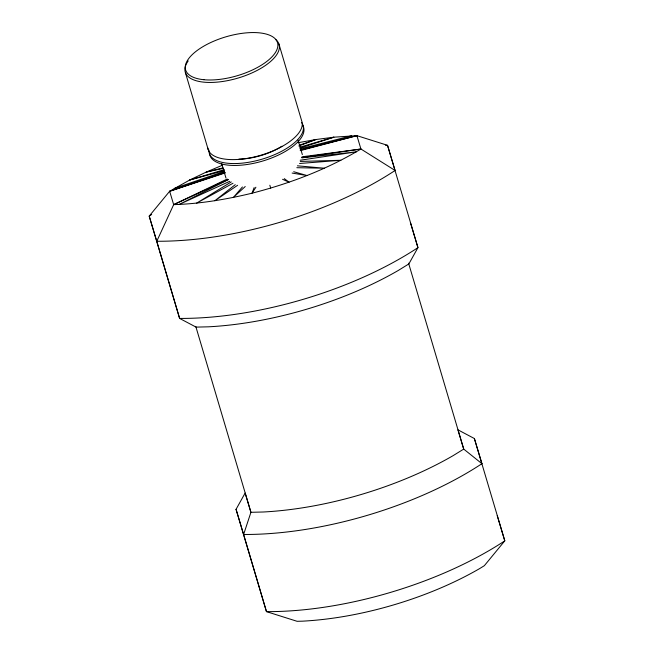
<?xml version="1.0" encoding="UTF-8"?>
<svg xmlns="http://www.w3.org/2000/svg" width="654" height="654" viewBox="0 0 654 654"><rect width="100%" height="100%" fill="white"/><g stroke="black" fill="none" stroke-linecap="round" stroke-linejoin="round"><path stroke-width="0.98" d="M254.128 187.592L252.052 193.192C226.358 199.405 200.124 203.844 173.67 204.637L156.764 241.261L179.621 318.424L196.069 327.114L208.405 326.82A200.01 84.529 -16.5 0 0 398.392 270.388L408.864 263.914L417.947 247.637L387.528 145.319L356.912 135.656L333.908 137.185L315.743 139.555L298.191 142.695M236.053 509.319L245.136 493.042L250.923 512.303L243.615 534.473L266.472 611.629L297.088 621.3L302.467 621.169A186.676 78.889 -16.5 0 0 479.783 568.506L484.352 565.677L504.798 540.842L474.379 438.532L457.931 429.833L463.719 449.094L481.941 463.686A213.351 90.162 -16.5 0 1 243.615 534.473L236.053 509.319L266.472 611.629A213.351 90.162 -16.5 0 0 504.798 540.842L497.236 515.687M255.91 187.216L252.052 193.192C290.074 183.422 327.253 169.353 360.926 149.022L395.09 170.473A213.351 90.162 -16.5 0 1 156.764 241.261L149.202 216.106L169.648 191.27L189.717 180.005L206.223 172.084L222.63 165.135M242.43 186.954L233.364 197.418L245.234 186.529M235.276 184.665L214.839 200.737L237.606 185.286M231.246 181.943L196.666 203.108L232.996 183.267M228.221 179.662L179.049 204.506L229.75 181.297M225.001 172.501L169.648 191.27L173.67 204.637L227.24 179.032M173.67 204.637L228.14 179.466M298.788 145.981L315.743 139.555L299.393 145.188M224.453 171.34L174.217 188.45L224.445 172.517M169.648 191.27L225.311 172.893M299.908 148.082L333.908 137.185L300.17 147.109M224.404 169.607L189.717 180.005L224.208 170.571M300.374 149.97L351.533 135.787L300.129 148.867M300.276 150.633L356.912 135.656L360.926 149.022L301.535 157.663M300.317 150.134L356.912 135.656M223.014 167.865L206.223 172.084L222.981 168.421M300.186 160.222L356.365 151.842L302.132 157.827M302.05 156.813L360.926 149.022M299.573 163.492L340.857 160.279L300.3 161.432M296.826 167.702L324.359 168.209L297.431 165.822M292.117 173.065L307.037 175.542L293.703 171.724M282.569 179.294L289.084 182.196L284.269 178.64M395.09 170.473L387.528 145.319A213.351 90.162 -16.5 0 0 385.549 145.319M410.385 222.483L417.947 247.637A213.351 90.162 -16.5 0 1 179.621 318.424L149.202 216.106A213.351 90.162 -16.5 0 1 151.687 214.487M474.379 438.532L481.941 463.686M269.832 185.229L270.691 188.099M408.562 263.17L463.719 449.094L453.238 455.576A200.01 84.529 -16.5 0 1 263.26 512L250.923 512.303L195.767 326.371M278.898 43.924L301.756 121.08A48.911 20.675 -16.5 0 1 259.875 155.521A48.911 20.675 -16.5 0 1 207.825 147.992M298.061 140.136L302.344 154.589M221.673 163.549L225.957 177.994M185.393 72.578L208.242 149.741M302.704 125.274A48.911 20.675 -16.5 0 1 263.644 160.753A48.911 20.675 -16.5 0 1 209.55 153.821M301.625 122.609A48.911 20.675 -16.5 0 1 262.058 159.175A48.911 20.675 -16.5 0 1 208.928 150.085M281.866 146.251A39.959 16.89 -16.5 0 1 238.898 159.126M275.522 39.363A48.911 20.675 -16.5 0 1 232.898 79.461A48.911 20.675 -16.5 0 1 188.197 60.912M203.95 79.723A47.938 20.258 -16.5 0 0 277.574 47.66A47.938 20.258 -16.5 0 0 213.155 41.447A47.938 20.258 -16.5 0 0 203.95 79.723"/></g></svg>
